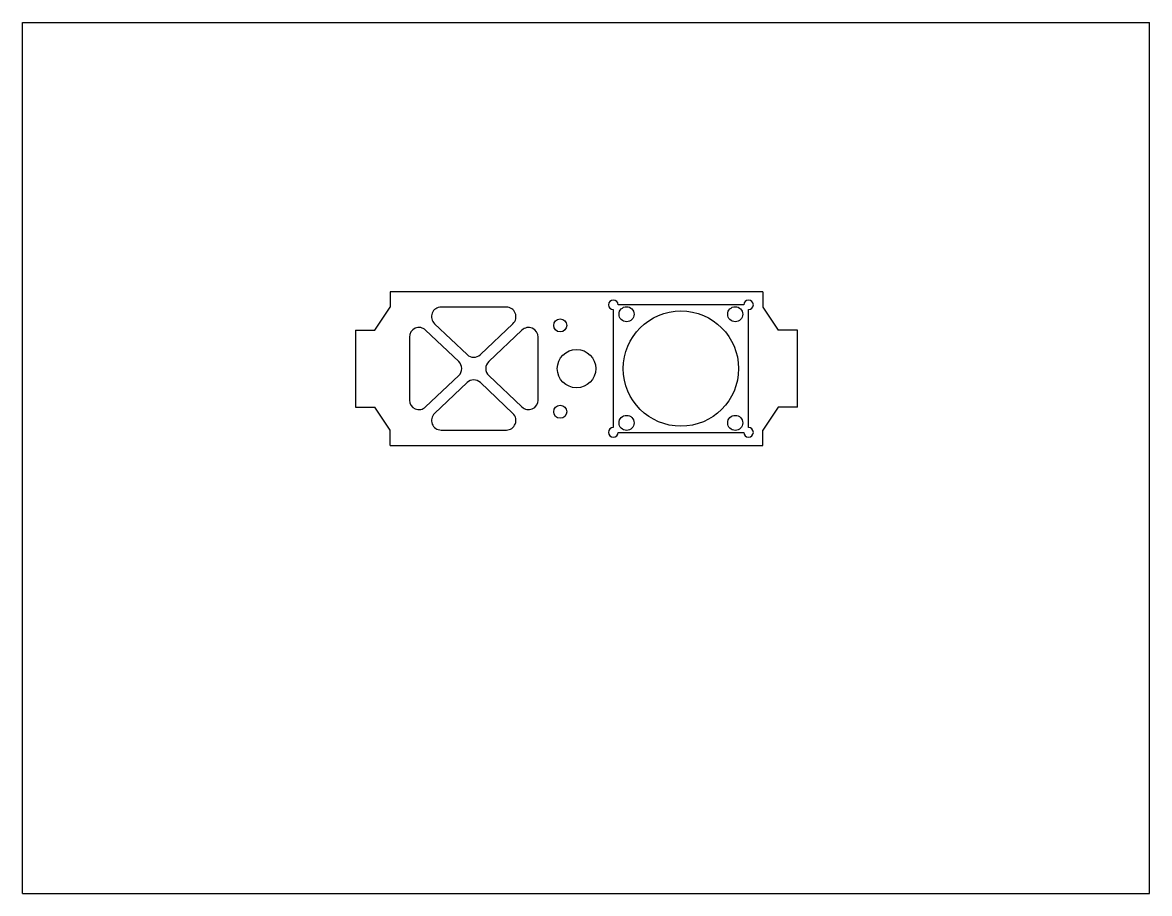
# Model space of a CAD drawing. Header units: inches. Extents: x 0 to 22, y 0 to 17.
import ezdxf

# ---------------------------------------------------------------- set-up
doc = ezdxf.new("R2010")
doc.units = ezdxf.units.IN
doc.header["$LTSCALE"] = 1.21
doc.header["$MEASUREMENT"] = 0
doc.layers.get('0').update_dxf_attribs({"linetype": 'CONTINUOUS'})
doc.layers.add('02___PRT_ALL_AXES', color=7, linetype='CONTINUOUS')

msp = doc.modelspace()

# ---------------------------------------------------------------- linework, layer by layer
at = {"color": 7, "linetype": 'CONTINUOUS'}
for p, q in [((0, 0), (0, 17)), ((0, 17), (22, 17)), ((22, 0), (22, 17)), ((7.178, 11.745), (7.178, 11.445)), ((14.453, 11.745), (7.178, 11.745)), ((14.453, 11.745), (14.453, 11.445)), ((6.878, 10.995), (7.178, 11.445)), ((9.445, 11.445), (8.172, 11.445)), ((14.453, 11.445), (14.753, 10.995)), ((8.043, 11.122), (8.68, 10.518)), ((8.938, 10.518), (9.574, 11.122)), ((6.503, 10.995), (6.503, 9.495)), ((6.503, 10.995), (6.878, 10.995)), ((7.553, 10.859), (7.553, 9.632)), ((8.516, 10.381), (7.869, 10.995)), ((9.748, 10.995), (9.102, 10.381)), ((10.065, 9.632), (10.065, 10.859)), ((15.128, 10.995), (14.753, 10.995)), ((15.128, 9.495), (15.128, 10.995)), ((7.869, 9.496), (8.516, 10.109)), ((8.68, 9.973), (8.043, 9.369)), ((9.574, 9.369), (8.938, 9.973)), ((9.102, 10.109), (9.748, 9.496)), ((6.503, 9.495), (6.878, 9.495)), ((7.178, 9.045), (6.878, 9.495)), ((14.753, 9.495), (14.453, 9.045)), ((15.128, 9.495), (14.753, 9.495)), ((7.178, 8.745), (7.178, 9.045)), ((8.172, 9.045), (9.445, 9.045)), ((14.453, 8.745), (14.453, 9.045)), ((7.178, 8.745), (14.453, 8.745)), ((0, 0), (22, 0))]:
    msp.add_line(p, q, dxfattribs=at)
for centre, start, end in [((8.172, 11.258), 90, 226.4943), ((9.445, 11.258), 313.5057, 90), ((7.74, 10.859), 46.4943, 180), ((9.878, 10.859), 0, 133.5057), ((8.386, 10.245), 313.5057, 46.4943), ((8.809, 10.654), 226.4943, 313.5057), ((9.231, 10.245), 133.5057, 226.4943), ((8.809, 9.837), 46.4943, 133.5057), ((7.74, 9.632), 180, 313.5057), ((9.878, 9.632), 226.4943, 360), ((8.172, 9.233), 133.5057, 270), ((9.445, 9.233), 270, 46.4943)]:
    msp.add_arc(centre, 0.188, start, end, dxfattribs=at)
at = {"layer": '02___PRT_ALL_AXES', "color": 7, "linetype": 'CONTINUOUS'}
for p, q in [((14.079, 11.49), (11.627, 11.49)), ((11.533, 11.397), (11.533, 9.094)), ((14.173, 9.094), (14.173, 11.397)), ((11.627, 9), (14.079, 9))]:
    msp.add_line(p, q, dxfattribs=at)
for centre, radius in [((11.792, 11.306), 0.147), ((13.913, 11.306), 0.147), ((12.853, 10.245), 1.125), ((10.496, 11.089), 0.127), ((10.815, 10.245), 0.375), ((10.496, 9.402), 0.127), ((11.792, 9.185), 0.147), ((13.913, 9.185), 0.147)]:
    msp.add_circle(centre, radius, dxfattribs=at)
for centre, start, end in [((11.533, 11.49), 0, 270), ((14.173, 11.49), 270, 180), ((11.533, 9), 90, 360), ((14.173, 9), 180, 90)]:
    msp.add_arc(centre, 0.0938, start, end, dxfattribs=at)

doc.saveas('drawing.dxf')
